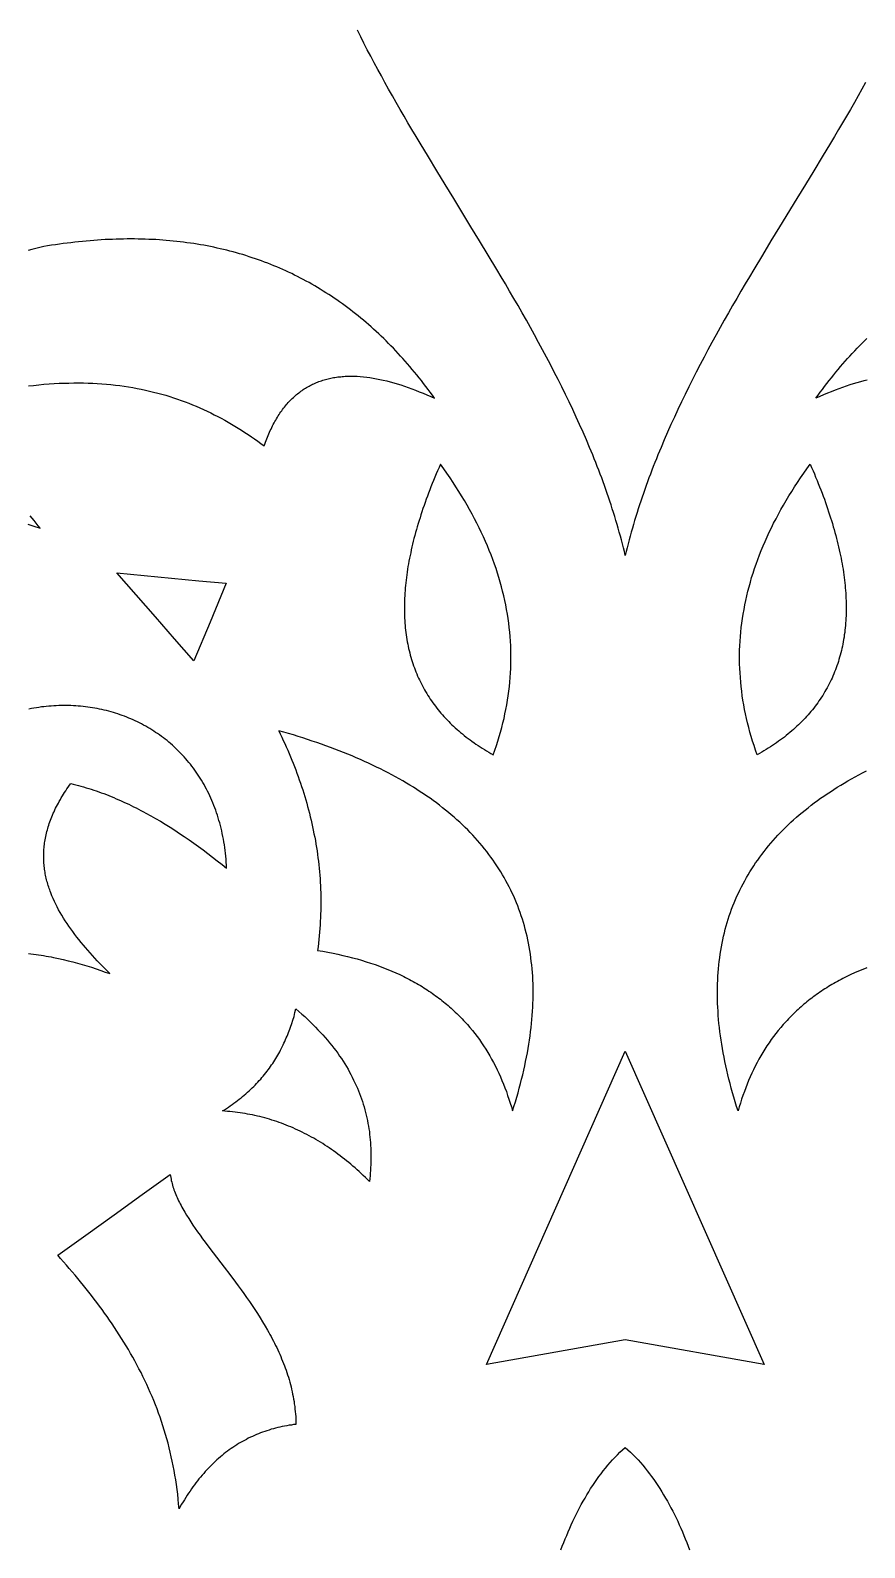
# Model space of a CAD drawing. Extents: x -4113 to -3113, y 1469 to 2469.
# Drawn here: x -3674.1 to -3588.5, y 1942.6 to 2098.2 of the extents above; entities that cross this region are included whole.
import ezdxf

# ---------------------------------------------------------------- set-up
doc = ezdxf.new("R2010")
doc.units = 0
doc.layers.add('PLAN_1', color=18, linetype='CONTINUOUS')

msp = doc.modelspace()

# ---------------------------------------------------------------- linework, layer by layer
at = {"layer": 'PLAN_1'}
for points in [[(-3588.37, 2092.88), (-3588.75, 2092.2), (-3589.14, 2091.52), (-3589.53, 2090.83), (-3589.93, 2090.14), (-3590.33, 2089.45), (-3590.74, 2088.76), (-3591.15, 2088.06), (-3591.56, 2087.36), (-3591.98, 2086.67), (-3592.83, 2085.26), (-3593.69, 2083.84), (-3594.56, 2082.42), (-3595.43, 2080.99), (-3597.2, 2078.1), (-3598.09, 2076.65), (-3598.97, 2075.18), (-3599.86, 2073.71), (-3600.29, 2072.97), (-3600.73, 2072.23), (-3601.17, 2071.49), (-3601.6, 2070.74), (-3602.03, 2070), (-3602.46, 2069.25), (-3602.88, 2068.5), (-3603.3, 2067.74), (-3603.72, 2066.99), (-3604.14, 2066.23), (-3604.55, 2065.48), (-3604.95, 2064.72), (-3605.35, 2063.95), (-3605.75, 2063.19), (-3606.14, 2062.43), (-3606.52, 2061.66), (-3606.9, 2060.89), (-3607.28, 2060.12), (-3607.64, 2059.35), (-3608, 2058.57), (-3608.36, 2057.8), (-3608.7, 2057.02), (-3609.04, 2056.24), (-3609.37, 2055.46), (-3609.53, 2055.07), (-3609.69, 2054.68), (-3609.85, 2054.29), (-3610.01, 2053.89), (-3610.16, 2053.5), (-3610.31, 2053.11), (-3610.46, 2052.71), (-3610.61, 2052.32), (-3610.76, 2051.92), (-3610.9, 2051.53), (-3611.04, 2051.13), (-3611.18, 2050.74), (-3611.31, 2050.34), (-3611.45, 2049.95), (-3611.58, 2049.55), (-3611.71, 2049.15), (-3611.83, 2048.76), (-3611.96, 2048.36), (-3612.08, 2047.96), (-3612.19, 2047.56), (-3612.31, 2047.16), (-3612.42, 2046.76), (-3612.53, 2046.36), (-3612.64, 2045.96), (-3612.74, 2045.56), (-3612.84, 2045.16), (-3612.94, 2044.76), (-3613.04, 2044.36), (-3613.13, 2044.76), (-3613.23, 2045.16), (-3613.33, 2045.56), (-3613.44, 2045.96), (-3613.54, 2046.36), (-3613.65, 2046.76), (-3613.77, 2047.16), (-3613.88, 2047.56), (-3614, 2047.96), (-3614.12, 2048.36), (-3614.24, 2048.76), (-3614.37, 2049.15), (-3614.5, 2049.55), (-3614.63, 2049.95), (-3614.76, 2050.34), (-3614.9, 2050.74), (-3615.03, 2051.13), (-3615.18, 2051.53), (-3615.32, 2051.92), (-3615.46, 2052.32), (-3615.61, 2052.71), (-3615.76, 2053.11), (-3615.91, 2053.5), (-3616.07, 2053.89), (-3616.22, 2054.29), (-3616.38, 2054.68), (-3616.54, 2055.07), (-3616.7, 2055.46), (-3617.03, 2056.24), (-3617.37, 2057.02), (-3617.72, 2057.8), (-3618.07, 2058.57), (-3618.43, 2059.35), (-3618.8, 2060.12), (-3619.17, 2060.89), (-3619.55, 2061.66), (-3619.93, 2062.43), (-3620.33, 2063.19), (-3620.72, 2063.95), (-3621.12, 2064.72), (-3621.53, 2065.48), (-3621.94, 2066.23), (-3622.35, 2066.99), (-3622.77, 2067.74), (-3623.19, 2068.5), (-3623.61, 2069.25), (-3624.04, 2070), (-3624.47, 2070.74), (-3624.91, 2071.49), (-3625.34, 2072.23), (-3625.78, 2072.97), (-3626.22, 2073.71), (-3627.1, 2075.18), (-3627.98, 2076.65), (-3628.87, 2078.1), (-3630.64, 2080.99), (-3631.51, 2082.42), (-3632.38, 2083.84), (-3633.24, 2085.26), (-3634.09, 2086.67), (-3634.51, 2087.36), (-3634.93, 2088.06), (-3635.34, 2088.76), (-3635.74, 2089.45), (-3636.14, 2090.14), (-3636.54, 2090.83), (-3636.93, 2091.52), (-3637.32, 2092.2), (-3637.7, 2092.88), (-3638.07, 2093.56), (-3638.44, 2094.24), (-3638.8, 2094.91), (-3639.16, 2095.59), (-3639.51, 2096.26), (-3639.85, 2096.92), (-3640.18, 2097.59), (-3640.5, 2098.25)], [(-3674.29, 2061.76), (-3673.75, 2061.82), (-3673.22, 2061.88), (-3672.69, 2061.93), (-3672.17, 2061.97), (-3671.65, 2062), (-3671.14, 2062.03), (-3670.63, 2062.05), (-3670.13, 2062.06), (-3669.63, 2062.07), (-3669.14, 2062.07), (-3668.65, 2062.07), (-3668.17, 2062.05), (-3667.69, 2062.03), (-3667.22, 2062.01), (-3666.75, 2061.98), (-3666.28, 2061.94), (-3665.82, 2061.9), (-3665.36, 2061.85), (-3664.91, 2061.79), (-3664.46, 2061.73), (-3664.02, 2061.66), (-3663.58, 2061.59), (-3663.14, 2061.51), (-3662.71, 2061.42), (-3662.28, 2061.33), (-3661.86, 2061.24), (-3661.44, 2061.13), (-3661.02, 2061.03), (-3660.61, 2060.91), (-3660.2, 2060.8), (-3659.79, 2060.67), (-3659.39, 2060.55), (-3658.99, 2060.41), (-3658.6, 2060.27), (-3658.21, 2060.13), (-3657.82, 2059.98), (-3657.44, 2059.83), (-3657.06, 2059.67), (-3656.68, 2059.51), (-3656.31, 2059.34), (-3655.94, 2059.17), (-3655.57, 2058.99), (-3655.21, 2058.81), (-3654.85, 2058.63), (-3654.49, 2058.44), (-3654.13, 2058.24), (-3653.78, 2058.05), (-3653.43, 2057.85), (-3653.09, 2057.64), (-3652.75, 2057.43), (-3652.41, 2057.22), (-3652.07, 2057), (-3651.73, 2056.78), (-3651.4, 2056.55), (-3651.07, 2056.32), (-3650.74, 2056.09), (-3650.42, 2055.85), (-3650.1, 2055.61), (-3650.03, 2055.8), (-3649.97, 2055.98), (-3649.9, 2056.16), (-3649.83, 2056.34), (-3649.76, 2056.51), (-3649.69, 2056.68), (-3649.62, 2056.85), (-3649.55, 2057.02), (-3649.47, 2057.18), (-3649.39, 2057.34), (-3649.32, 2057.5), (-3649.24, 2057.66), (-3649.16, 2057.81), (-3649.08, 2057.96), (-3649, 2058.11), (-3648.91, 2058.26), (-3648.83, 2058.4), (-3648.74, 2058.55), (-3648.65, 2058.68), (-3648.57, 2058.82), (-3648.48, 2058.96), (-3648.39, 2059.09), (-3648.29, 2059.22), (-3648.2, 2059.34), (-3648.11, 2059.47), (-3648.01, 2059.59), (-3647.92, 2059.71), (-3647.82, 2059.83), (-3647.72, 2059.94), (-3647.62, 2060.05), (-3647.52, 2060.16), (-3647.41, 2060.27), (-3647.31, 2060.38), (-3647.21, 2060.48), (-3647.1, 2060.58), (-3646.99, 2060.68), (-3646.88, 2060.77), (-3646.77, 2060.87), (-3646.66, 2060.96), (-3646.55, 2061.05), (-3646.44, 2061.13), (-3646.33, 2061.22), (-3646.21, 2061.3), (-3646.09, 2061.38), (-3645.98, 2061.46), (-3645.86, 2061.53), (-3645.74, 2061.61), (-3645.62, 2061.68), (-3645.49, 2061.74), (-3645.37, 2061.81), (-3645.25, 2061.87), (-3645.12, 2061.94), (-3645, 2061.99), (-3644.87, 2062.05), (-3644.74, 2062.11), (-3644.61, 2062.16), (-3644.48, 2062.21), (-3644.35, 2062.26), (-3644.21, 2062.3), (-3644.08, 2062.35), (-3643.95, 2062.39), (-3643.81, 2062.43), (-3643.67, 2062.46), (-3643.53, 2062.5), (-3643.39, 2062.53), (-3643.25, 2062.56), (-3643.11, 2062.59), (-3642.97, 2062.62), (-3642.83, 2062.64), (-3642.68, 2062.66), (-3642.54, 2062.68), (-3642.39, 2062.7), (-3642.24, 2062.71), (-3642.09, 2062.73), (-3641.94, 2062.74), (-3641.79, 2062.75), (-3641.64, 2062.76), (-3641.49, 2062.76), (-3641.33, 2062.76), (-3641.18, 2062.76), (-3641.02, 2062.76), (-3640.86, 2062.76), (-3640.71, 2062.75), (-3640.55, 2062.75), (-3640.23, 2062.73), (-3639.9, 2062.7), (-3639.57, 2062.66), (-3639.24, 2062.62), (-3638.9, 2062.56), (-3638.56, 2062.5), (-3638.22, 2062.43), (-3637.87, 2062.36), (-3637.52, 2062.27), (-3637.16, 2062.18), (-3636.8, 2062.08), (-3636.44, 2061.97), (-3636.07, 2061.86), (-3635.7, 2061.74), (-3635.32, 2061.61), (-3634.95, 2061.47), (-3634.56, 2061.32), (-3634.18, 2061.17), (-3633.79, 2061.01), (-3633.4, 2060.85), (-3633, 2060.67), (-3632.6, 2060.49), (-3632.82, 2060.8), (-3633.05, 2061.11), (-3633.27, 2061.41), (-3633.5, 2061.71), (-3633.73, 2062.01), (-3633.96, 2062.31), (-3634.19, 2062.6), (-3634.42, 2062.89), (-3634.66, 2063.18), (-3634.89, 2063.46), (-3635.13, 2063.74), (-3635.37, 2064.02), (-3635.61, 2064.29), (-3635.85, 2064.56), (-3636.09, 2064.83), (-3636.34, 2065.1), (-3636.58, 2065.36), (-3636.83, 2065.62), (-3637.08, 2065.88), (-3637.33, 2066.13), (-3637.58, 2066.38), (-3637.83, 2066.63), (-3638.09, 2066.87), (-3638.34, 2067.11), (-3638.6, 2067.35), (-3638.86, 2067.59), (-3639.12, 2067.82), (-3639.38, 2068.05), (-3639.64, 2068.28), (-3639.91, 2068.5), (-3640.17, 2068.72), (-3640.44, 2068.94), (-3640.71, 2069.16), (-3640.98, 2069.37), (-3641.25, 2069.58), (-3641.52, 2069.78), (-3641.79, 2069.99), (-3642.07, 2070.19), (-3642.35, 2070.38), (-3642.62, 2070.58), (-3642.9, 2070.77), (-3643.19, 2070.96), (-3643.47, 2071.14), (-3643.75, 2071.32), (-3644.04, 2071.5), (-3644.33, 2071.68), (-3644.61, 2071.85), (-3644.9, 2072.02), (-3645.19, 2072.19), (-3645.49, 2072.36), (-3645.78, 2072.52), (-3646.08, 2072.68), (-3646.37, 2072.83), (-3646.67, 2072.99), (-3646.97, 2073.13), (-3647.27, 2073.28), (-3647.58, 2073.43), (-3647.88, 2073.57), (-3648.19, 2073.7), (-3648.49, 2073.84), (-3648.8, 2073.97), (-3649.11, 2074.1), (-3649.42, 2074.23), (-3649.73, 2074.35), (-3650.05, 2074.47), (-3650.36, 2074.59), (-3650.68, 2074.7), (-3651, 2074.81), (-3651.32, 2074.92), (-3651.64, 2075.02), (-3651.96, 2075.13), (-3652.29, 2075.23), (-3652.61, 2075.32), (-3652.94, 2075.42), (-3653.27, 2075.51), (-3653.6, 2075.59), (-3653.93, 2075.68), (-3654.26, 2075.76), (-3654.6, 2075.84), (-3654.93, 2075.91), (-3655.27, 2075.99), (-3655.61, 2076.06), (-3655.95, 2076.12), (-3656.29, 2076.19), (-3656.63, 2076.25), (-3656.97, 2076.3), (-3657.32, 2076.36), (-3657.67, 2076.41), (-3658.02, 2076.46), (-3658.37, 2076.51), (-3658.72, 2076.55), (-3659.07, 2076.59), (-3659.42, 2076.63), (-3659.78, 2076.66), (-3660.14, 2076.69), (-3660.49, 2076.72), (-3660.85, 2076.75), (-3661.22, 2076.77), (-3661.58, 2076.79), (-3661.94, 2076.8), (-3662.31, 2076.82), (-3662.68, 2076.83), (-3663.04, 2076.83), (-3663.41, 2076.84), (-3663.78, 2076.84), (-3664.16, 2076.84), (-3664.53, 2076.83), (-3664.91, 2076.83), (-3665.28, 2076.82), (-3665.66, 2076.8), (-3666.04, 2076.79), (-3666.42, 2076.77), (-3666.81, 2076.75), (-3667.19, 2076.72), (-3667.58, 2076.69), (-3667.96, 2076.66), (-3668.35, 2076.63), (-3668.74, 2076.59), (-3669.13, 2076.55), (-3669.53, 2076.51), (-3669.92, 2076.46), (-3670.32, 2076.41), (-3670.71, 2076.36), (-3671.11, 2076.31), (-3671.51, 2076.25), (-3671.91, 2076.19), (-3672.32, 2076.13), (-3672.72, 2076.06), (-3673.12, 2075.95), (-3673.52, 2075.85), (-3673.92, 2075.76), (-3674.31, 2075.66)], [(-3588.2, 2062.36), (-3588.56, 2062.27), (-3588.91, 2062.18), (-3589.27, 2062.08), (-3589.64, 2061.97), (-3590.01, 2061.86), (-3590.38, 2061.74), (-3590.75, 2061.61), (-3591.13, 2061.47), (-3591.51, 2061.32), (-3591.9, 2061.17), (-3592.29, 2061.01), (-3592.68, 2060.85), (-3593.08, 2060.67), (-3593.48, 2060.49), (-3593.25, 2060.8), (-3593.03, 2061.11), (-3592.8, 2061.41), (-3592.58, 2061.71), (-3592.35, 2062.01), (-3592.12, 2062.31), (-3591.89, 2062.6), (-3591.65, 2062.89), (-3591.42, 2063.18), (-3591.18, 2063.46), (-3590.95, 2063.74), (-3590.71, 2064.02), (-3590.47, 2064.29), (-3590.23, 2064.56), (-3589.98, 2064.83), (-3589.74, 2065.1), (-3589.49, 2065.36), (-3589.25, 2065.62), (-3589, 2065.88), (-3588.75, 2066.13), (-3588.5, 2066.38), (-3588.24, 2066.63)], [(-3674.36, 2047.59), (-3673.72, 2047.37), (-3673.08, 2047.16), (-3673.29, 2047.42), (-3673.5, 2047.68), (-3673.71, 2047.94), (-3673.91, 2048.19), (-3674.1, 2048.45)], [(-3674.29, 2003.53), (-3674.03, 2003.5), (-3673.77, 2003.47), (-3673.5, 2003.43), (-3673.24, 2003.39), (-3672.99, 2003.36), (-3672.73, 2003.31), (-3672.47, 2003.27), (-3672.22, 2003.22), (-3671.96, 2003.18), (-3671.71, 2003.13), (-3671.21, 2003.02), (-3670.71, 2002.91), (-3670.21, 2002.79), (-3669.72, 2002.67), (-3669.24, 2002.54), (-3668.76, 2002.4), (-3668.28, 2002.26), (-3667.8, 2002.11), (-3667.33, 2001.95), (-3666.86, 2001.79), (-3666.4, 2001.63), (-3665.93, 2001.46), (-3666.46, 2001.99), (-3666.71, 2002.25), (-3666.97, 2002.52), (-3667.22, 2002.79), (-3667.47, 2003.05), (-3667.71, 2003.32), (-3667.95, 2003.59), (-3668.19, 2003.86), (-3668.42, 2004.13), (-3668.65, 2004.4), (-3668.88, 2004.67), (-3669.1, 2004.95), (-3669.32, 2005.22), (-3669.53, 2005.49), (-3669.74, 2005.77), (-3669.94, 2006.05), (-3670.13, 2006.33), (-3670.32, 2006.6), (-3670.51, 2006.88), (-3670.69, 2007.17), (-3670.86, 2007.45), (-3671.03, 2007.73), (-3671.19, 2008.02), (-3671.34, 2008.3), (-3671.48, 2008.59), (-3671.62, 2008.88), (-3671.75, 2009.17), (-3671.88, 2009.46), (-3671.99, 2009.76), (-3672.05, 2009.91), (-3672.1, 2010.05), (-3672.15, 2010.2), (-3672.2, 2010.35), (-3672.25, 2010.5), (-3672.29, 2010.65), (-3672.34, 2010.8), (-3672.38, 2010.95), (-3672.42, 2011.1), (-3672.45, 2011.25), (-3672.49, 2011.41), (-3672.52, 2011.56), (-3672.55, 2011.71), (-3672.57, 2011.86), (-3672.6, 2012.02), (-3672.62, 2012.17), (-3672.64, 2012.33), (-3672.66, 2012.48), (-3672.67, 2012.64), (-3672.69, 2012.79), (-3672.7, 2012.95), (-3672.7, 2013.11), (-3672.71, 2013.26), (-3672.71, 2013.42), (-3672.71, 2013.58), (-3672.71, 2013.74), (-3672.7, 2013.9), (-3672.7, 2014.06), (-3672.69, 2014.22), (-3672.67, 2014.38), (-3672.66, 2014.55), (-3672.64, 2014.71), (-3672.62, 2014.87), (-3672.59, 2015.03), (-3672.57, 2015.2), (-3672.54, 2015.36), (-3672.5, 2015.53), (-3672.47, 2015.69), (-3672.43, 2015.86), (-3672.39, 2016.03), (-3672.34, 2016.2), (-3672.3, 2016.36), (-3672.25, 2016.53), (-3672.19, 2016.7), (-3672.14, 2016.87), (-3672.08, 2017.04), (-3672.02, 2017.22), (-3671.95, 2017.39), (-3671.88, 2017.56), (-3671.81, 2017.73), (-3671.73, 2017.91), (-3671.66, 2018.08), (-3671.57, 2018.26), (-3671.49, 2018.43), (-3671.4, 2018.61), (-3671.31, 2018.79), (-3671.21, 2018.97), (-3671.12, 2019.14), (-3671.01, 2019.32), (-3670.91, 2019.5), (-3670.8, 2019.69), (-3670.69, 2019.87), (-3670.57, 2020.05), (-3670.45, 2020.23), (-3670.33, 2020.42), (-3670.2, 2020.6), (-3670.08, 2020.79), (-3669.94, 2020.97), (-3669.68, 2020.91), (-3669.41, 2020.84), (-3669.15, 2020.77), (-3668.89, 2020.7), (-3668.63, 2020.62), (-3668.36, 2020.54), (-3668.1, 2020.46), (-3667.84, 2020.38), (-3667.58, 2020.29), (-3667.32, 2020.21), (-3667.06, 2020.11), (-3666.81, 2020.02), (-3666.55, 2019.93), (-3666.29, 2019.83), (-3666.03, 2019.73), (-3665.78, 2019.62), (-3665.52, 2019.52), (-3665.27, 2019.41), (-3665.01, 2019.3), (-3664.76, 2019.19), (-3664.5, 2019.07), (-3664.25, 2018.96), (-3663.99, 2018.84), (-3663.74, 2018.72), (-3663.49, 2018.59), (-3663.24, 2018.47), (-3662.99, 2018.34), (-3662.74, 2018.21), (-3662.48, 2018.08), (-3662.23, 2017.94), (-3661.74, 2017.67), (-3661.24, 2017.38), (-3660.74, 2017.09), (-3660.25, 2016.79), (-3659.75, 2016.49), (-3659.26, 2016.17), (-3658.77, 2015.85), (-3658.29, 2015.52), (-3657.8, 2015.19), (-3657.31, 2014.85), (-3656.83, 2014.5), (-3656.34, 2014.15), (-3655.86, 2013.79), (-3655.38, 2013.42), (-3654.9, 2013.05), (-3654.42, 2012.67), (-3653.95, 2012.29), (-3653.96, 2012.6), (-3653.98, 2012.91), (-3654, 2013.21), (-3654.03, 2013.51), (-3654.06, 2013.81), (-3654.1, 2014.11), (-3654.14, 2014.4), (-3654.18, 2014.69), (-3654.23, 2014.98), (-3654.28, 2015.27), (-3654.33, 2015.55), (-3654.39, 2015.83), (-3654.45, 2016.11), (-3654.51, 2016.38), (-3654.58, 2016.65), (-3654.65, 2016.92), (-3654.73, 2017.19), (-3654.81, 2017.45), (-3654.89, 2017.72), (-3654.98, 2017.97), (-3655.07, 2018.23), (-3655.16, 2018.48), (-3655.26, 2018.73), (-3655.35, 2018.98), (-3655.46, 2019.22), (-3655.56, 2019.47), (-3655.67, 2019.7), (-3655.78, 2019.94), (-3655.9, 2020.17), (-3656.02, 2020.4), (-3656.14, 2020.63), (-3656.26, 2020.86), (-3656.39, 2021.08), (-3656.52, 2021.3), (-3656.65, 2021.51), (-3656.79, 2021.73), (-3656.93, 2021.94), (-3657.07, 2022.14), (-3657.22, 2022.35), (-3657.36, 2022.55), (-3657.51, 2022.75), (-3657.67, 2022.94), (-3657.82, 2023.14), (-3657.98, 2023.32), (-3658.14, 2023.51), (-3658.3, 2023.7), (-3658.47, 2023.88), (-3658.63, 2024.05), (-3658.81, 2024.23), (-3658.98, 2024.4), (-3659.15, 2024.57), (-3659.33, 2024.73), (-3659.51, 2024.9), (-3659.69, 2025.06), (-3659.88, 2025.21), (-3660.06, 2025.37), (-3660.25, 2025.52), (-3660.44, 2025.66), (-3660.64, 2025.81), (-3660.83, 2025.95), (-3661.03, 2026.09), (-3661.23, 2026.22), (-3661.43, 2026.35), (-3661.63, 2026.48), (-3661.83, 2026.61), (-3662.04, 2026.73), (-3662.25, 2026.85), (-3662.46, 2026.97), (-3662.67, 2027.08), (-3662.88, 2027.19), (-3663.1, 2027.29), (-3663.32, 2027.4), (-3663.54, 2027.5), (-3663.76, 2027.59), (-3663.98, 2027.69), (-3664.2, 2027.78), (-3664.43, 2027.87), (-3664.65, 2027.95), (-3664.88, 2028.03), (-3665.11, 2028.11), (-3665.34, 2028.18), (-3665.57, 2028.25), (-3665.8, 2028.32), (-3666.04, 2028.39), (-3666.27, 2028.45), (-3666.51, 2028.5), (-3666.75, 2028.56), (-3666.98, 2028.61), (-3667.22, 2028.66), (-3667.46, 2028.7), (-3667.71, 2028.74), (-3667.95, 2028.78), (-3668.19, 2028.81), (-3668.44, 2028.85), (-3668.68, 2028.87), (-3668.93, 2028.9), (-3669.18, 2028.92), (-3669.42, 2028.94), (-3669.67, 2028.95), (-3669.92, 2028.96), (-3670.17, 2028.97), (-3670.42, 2028.97), (-3670.67, 2028.97), (-3670.93, 2028.97), (-3671.18, 2028.96), (-3671.43, 2028.95), (-3671.68, 2028.94), (-3671.94, 2028.92), (-3672.19, 2028.9), (-3672.45, 2028.87), (-3672.7, 2028.85), (-3672.96, 2028.82), (-3673.21, 2028.78), (-3673.47, 2028.74), (-3673.72, 2028.7), (-3673.98, 2028.66), (-3674.23, 2028.61)], [(-3588.24, 2002.07), (-3588.67, 2001.9), (-3589.09, 2001.73), (-3589.5, 2001.54), (-3589.9, 2001.36), (-3590.3, 2001.17), (-3590.5, 2001.07), (-3590.7, 2000.97), (-3590.89, 2000.87), (-3591.08, 2000.77), (-3591.27, 2000.66), (-3591.46, 2000.56), (-3591.64, 2000.45), (-3591.83, 2000.35), (-3592.01, 2000.24), (-3592.19, 2000.13), (-3592.37, 2000.02), (-3592.55, 1999.9), (-3592.72, 1999.79), (-3592.9, 1999.68), (-3593.07, 1999.56), (-3593.24, 1999.44), (-3593.41, 1999.32), (-3593.58, 1999.2), (-3593.74, 1999.08), (-3593.91, 1998.96), (-3594.07, 1998.83), (-3594.23, 1998.71), (-3594.39, 1998.58), (-3594.54, 1998.45), (-3594.7, 1998.32), (-3594.85, 1998.19), (-3595, 1998.06), (-3595.16, 1997.93), (-3595.3, 1997.79), (-3595.45, 1997.66), (-3595.6, 1997.52), (-3595.74, 1997.38), (-3595.88, 1997.24), (-3596.02, 1997.1), (-3596.16, 1996.96), (-3596.3, 1996.82), (-3596.44, 1996.67), (-3596.57, 1996.53), (-3596.83, 1996.23), (-3597.09, 1995.93), (-3597.34, 1995.63), (-3597.59, 1995.32), (-3597.82, 1995.01), (-3598.06, 1994.69), (-3598.28, 1994.37), (-3598.5, 1994.04), (-3598.72, 1993.7), (-3598.92, 1993.37), (-3599.13, 1993.03), (-3599.32, 1992.68), (-3599.51, 1992.33), (-3599.7, 1991.97), (-3599.87, 1991.61), (-3600.05, 1991.25), (-3600.21, 1990.88), (-3600.38, 1990.51), (-3600.53, 1990.13), (-3600.68, 1989.75), (-3600.82, 1989.36), (-3600.96, 1988.97), (-3601.1, 1988.58), (-3601.22, 1988.18), (-3601.34, 1987.78), (-3601.46, 1987.37), (-3601.61, 1987.84), (-3601.76, 1988.32), (-3601.9, 1988.79), (-3602.03, 1989.25), (-3602.16, 1989.72), (-3602.28, 1990.18), (-3602.4, 1990.64), (-3602.51, 1991.09), (-3602.62, 1991.55), (-3602.72, 1992), (-3602.81, 1992.45), (-3602.9, 1992.89), (-3602.99, 1993.33), (-3603.06, 1993.77), (-3603.14, 1994.21), (-3603.2, 1994.64), (-3603.27, 1995.07), (-3603.32, 1995.5), (-3603.37, 1995.92), (-3603.42, 1996.35), (-3603.46, 1996.76), (-3603.49, 1997.18), (-3603.52, 1997.6), (-3603.54, 1998.01), (-3603.56, 1998.41), (-3603.57, 1998.82), (-3603.58, 1999.22), (-3603.58, 1999.62), (-3603.57, 2000.02), (-3603.57, 2000.42), (-3603.55, 2000.81), (-3603.53, 2001.2), (-3603.5, 2001.58), (-3603.47, 2001.97), (-3603.44, 2002.35), (-3603.39, 2002.72), (-3603.35, 2003.1), (-3603.29, 2003.47), (-3603.23, 2003.84), (-3603.17, 2004.21), (-3603.1, 2004.58), (-3603.03, 2004.94), (-3602.95, 2005.3), (-3602.86, 2005.65), (-3602.77, 2006.01), (-3602.68, 2006.36), (-3602.58, 2006.71), (-3602.47, 2007.05), (-3602.36, 2007.4), (-3602.24, 2007.74), (-3602.12, 2008.07), (-3601.99, 2008.41), (-3601.86, 2008.74), (-3601.72, 2009.07), (-3601.58, 2009.4), (-3601.43, 2009.72), (-3601.28, 2010.04), (-3601.12, 2010.36), (-3600.95, 2010.68), (-3600.78, 2010.99), (-3600.61, 2011.31), (-3600.43, 2011.61), (-3600.24, 2011.92), (-3600.05, 2012.22), (-3599.86, 2012.53), (-3599.66, 2012.82), (-3599.45, 2013.12), (-3599.24, 2013.41), (-3599.03, 2013.7), (-3598.8, 2013.99), (-3598.58, 2014.28), (-3598.35, 2014.56), (-3598.11, 2014.84), (-3597.87, 2015.12), (-3597.62, 2015.39), (-3597.37, 2015.66), (-3597.11, 2015.93), (-3596.85, 2016.2), (-3596.59, 2016.47), (-3596.31, 2016.73), (-3596.04, 2016.99), (-3595.76, 2017.25), (-3595.47, 2017.5), (-3595.18, 2017.75), (-3594.88, 2018), (-3594.58, 2018.25), (-3594.27, 2018.49), (-3593.96, 2018.74), (-3593.64, 2018.98), (-3593.32, 2019.21), (-3592.99, 2019.45), (-3592.66, 2019.68), (-3592.32, 2019.91), (-3591.98, 2020.13), (-3591.63, 2020.36), (-3591.28, 2020.58), (-3590.93, 2020.8), (-3590.56, 2021.02), (-3590.2, 2021.23), (-3589.83, 2021.44), (-3589.45, 2021.65), (-3589.07, 2021.86), (-3588.68, 2022.07), (-3588.29, 2022.27)], [(-3619.64, 1942.34), (-3619.5, 1942.72), (-3619.35, 1943.09), (-3619.2, 1943.46), (-3619.05, 1943.83), (-3618.9, 1944.19), (-3618.74, 1944.56), (-3618.58, 1944.92), (-3618.41, 1945.27), (-3618.25, 1945.62), (-3618.08, 1945.97), (-3617.9, 1946.32), (-3617.73, 1946.66), (-3617.55, 1947), (-3617.36, 1947.33), (-3617.17, 1947.66), (-3616.98, 1947.99), (-3616.79, 1948.31), (-3616.59, 1948.63), (-3616.38, 1948.95), (-3616.17, 1949.26), (-3615.96, 1949.56), (-3615.74, 1949.86), (-3615.52, 1950.16), (-3615.3, 1950.45), (-3615.07, 1950.74), (-3614.83, 1951.02), (-3614.59, 1951.3), (-3614.34, 1951.57), (-3614.09, 1951.84), (-3613.84, 1952.1), (-3613.58, 1952.36), (-3613.31, 1952.61), (-3613.04, 1952.86), (-3612.77, 1952.61), (-3612.5, 1952.36), (-3612.24, 1952.1), (-3611.98, 1951.84), (-3611.73, 1951.57), (-3611.49, 1951.3), (-3611.25, 1951.02), (-3611.01, 1950.74), (-3610.78, 1950.45), (-3610.55, 1950.16), (-3610.33, 1949.86), (-3610.12, 1949.56), (-3609.9, 1949.26), (-3609.69, 1948.95), (-3609.49, 1948.63), (-3609.29, 1948.31), (-3609.1, 1947.99), (-3608.9, 1947.66), (-3608.72, 1947.33), (-3608.53, 1947), (-3608.35, 1946.66), (-3608.17, 1946.32), (-3608, 1945.97), (-3607.83, 1945.62), (-3607.66, 1945.27), (-3607.5, 1944.92), (-3607.34, 1944.56), (-3607.18, 1944.19), (-3607.03, 1943.83), (-3606.88, 1943.46), (-3606.73, 1943.09), (-3606.58, 1942.72), (-3606.44, 1942.34)]]:
    msp.add_lwpolyline(points, dxfattribs=at)
for points in [[(-3632.01, 2053.73), (-3632.15, 2053.39), (-3632.3, 2053.06), (-3632.44, 2052.73), (-3632.58, 2052.39), (-3632.71, 2052.07), (-3632.85, 2051.74), (-3632.98, 2051.41), (-3633.1, 2051.09), (-3633.22, 2050.77), (-3633.34, 2050.44), (-3633.46, 2050.13), (-3633.58, 2049.81), (-3633.69, 2049.49), (-3633.8, 2049.18), (-3633.9, 2048.86), (-3634, 2048.55), (-3634.1, 2048.24), (-3634.2, 2047.94), (-3634.29, 2047.63), (-3634.38, 2047.32), (-3634.47, 2047.02), (-3634.56, 2046.72), (-3634.64, 2046.42), (-3634.72, 2046.12), (-3634.79, 2045.82), (-3634.86, 2045.53), (-3634.93, 2045.24), (-3635, 2044.94), (-3635.06, 2044.65), (-3635.12, 2044.37), (-3635.18, 2044.08), (-3635.24, 2043.79), (-3635.29, 2043.51), (-3635.34, 2043.23), (-3635.38, 2042.95), (-3635.42, 2042.67), (-3635.46, 2042.39), (-3635.5, 2042.12), (-3635.53, 2041.84), (-3635.57, 2041.57), (-3635.59, 2041.3), (-3635.62, 2041.03), (-3635.64, 2040.76), (-3635.66, 2040.5), (-3635.67, 2040.23), (-3635.69, 2039.97), (-3635.7, 2039.71), (-3635.7, 2039.45), (-3635.71, 2039.19), (-3635.71, 2038.93), (-3635.71, 2038.68), (-3635.7, 2038.43), (-3635.69, 2038.17), (-3635.68, 2037.93), (-3635.67, 2037.68), (-3635.65, 2037.43), (-3635.63, 2037.19), (-3635.61, 2036.94), (-3635.58, 2036.7), (-3635.55, 2036.46), (-3635.52, 2036.22), (-3635.49, 2035.99), (-3635.45, 2035.75), (-3635.41, 2035.52), (-3635.36, 2035.28), (-3635.32, 2035.05), (-3635.27, 2034.83), (-3635.21, 2034.6), (-3635.16, 2034.37), (-3635.1, 2034.15), (-3635.04, 2033.93), (-3634.97, 2033.71), (-3634.9, 2033.49), (-3634.83, 2033.27), (-3634.76, 2033.05), (-3634.68, 2032.84), (-3634.6, 2032.63), (-3634.52, 2032.42), (-3634.43, 2032.21), (-3634.35, 2032), (-3634.25, 2031.79), (-3634.16, 2031.59), (-3634.06, 2031.39), (-3633.96, 2031.18), (-3633.86, 2030.98), (-3633.75, 2030.79), (-3633.64, 2030.59), (-3633.53, 2030.4), (-3633.41, 2030.2), (-3633.3, 2030.01), (-3633.17, 2029.82), (-3633.05, 2029.63), (-3632.92, 2029.45), (-3632.79, 2029.26), (-3632.66, 2029.08), (-3632.52, 2028.89), (-3632.38, 2028.71), (-3632.24, 2028.54), (-3632.09, 2028.36), (-3631.95, 2028.18), (-3631.8, 2028.01), (-3631.64, 2027.84), (-3631.48, 2027.67), (-3631.32, 2027.5), (-3631.16, 2027.33), (-3630.99, 2027.16), (-3630.83, 2027), (-3630.65, 2026.84), (-3630.48, 2026.68), (-3630.3, 2026.52), (-3630.12, 2026.36), (-3629.93, 2026.2), (-3629.75, 2026.05), (-3629.56, 2025.9), (-3629.36, 2025.74), (-3629.17, 2025.59), (-3628.97, 2025.45), (-3628.77, 2025.3), (-3628.56, 2025.15), (-3628.36, 2025.01), (-3628.14, 2024.87), (-3627.93, 2024.73), (-3627.71, 2024.59), (-3627.49, 2024.45), (-3627.27, 2024.32), (-3627.05, 2024.19), (-3626.82, 2024.05), (-3626.59, 2023.92), (-3626.42, 2024.39), (-3626.26, 2024.86), (-3626.11, 2025.32), (-3625.97, 2025.79), (-3625.83, 2026.25), (-3625.71, 2026.72), (-3625.59, 2027.18), (-3625.48, 2027.65), (-3625.38, 2028.12), (-3625.28, 2028.58), (-3625.19, 2029.05), (-3625.12, 2029.51), (-3625.05, 2029.98), (-3624.98, 2030.45), (-3624.93, 2030.91), (-3624.88, 2031.38), (-3624.84, 2031.84), (-3624.81, 2032.31), (-3624.79, 2032.77), (-3624.77, 2033.24), (-3624.77, 2033.71), (-3624.77, 2034.17), (-3624.78, 2034.64), (-3624.79, 2035.1), (-3624.82, 2035.57), (-3624.85, 2036.04), (-3624.89, 2036.5), (-3624.94, 2036.97), (-3625, 2037.43), (-3625.06, 2037.9), (-3625.14, 2038.36), (-3625.22, 2038.83), (-3625.31, 2039.3), (-3625.4, 2039.76), (-3625.51, 2040.23), (-3625.62, 2040.69), (-3625.74, 2041.16), (-3625.87, 2041.62), (-3626.01, 2042.09), (-3626.15, 2042.56), (-3626.3, 2043.02), (-3626.46, 2043.49), (-3626.63, 2043.95), (-3626.81, 2044.42), (-3626.99, 2044.88), (-3627.18, 2045.35), (-3627.38, 2045.81), (-3627.59, 2046.28), (-3627.81, 2046.75), (-3628.03, 2047.21), (-3628.27, 2047.68), (-3628.51, 2048.14), (-3628.75, 2048.61), (-3629.01, 2049.07), (-3629.27, 2049.54), (-3629.55, 2050), (-3629.83, 2050.47), (-3630.11, 2050.94), (-3630.41, 2051.4), (-3630.71, 2051.87), (-3631.02, 2052.33), (-3631.34, 2052.8), (-3631.67, 2053.26)], [(-3594.07, 2053.73), (-3593.92, 2053.39), (-3593.77, 2053.06), (-3593.63, 2052.73), (-3593.5, 2052.39), (-3593.36, 2052.07), (-3593.23, 2051.74), (-3593.1, 2051.41), (-3592.97, 2051.09), (-3592.85, 2050.77), (-3592.73, 2050.44), (-3592.61, 2050.13), (-3592.5, 2049.81), (-3592.39, 2049.49), (-3592.28, 2049.18), (-3592.17, 2048.86), (-3592.07, 2048.55), (-3591.97, 2048.24), (-3591.88, 2047.94), (-3591.78, 2047.63), (-3591.69, 2047.32), (-3591.6, 2047.02), (-3591.52, 2046.72), (-3591.44, 2046.42), (-3591.36, 2046.12), (-3591.28, 2045.82), (-3591.21, 2045.53), (-3591.14, 2045.24), (-3591.08, 2044.94), (-3591.01, 2044.65), (-3590.95, 2044.37), (-3590.89, 2044.08), (-3590.84, 2043.79), (-3590.79, 2043.51), (-3590.74, 2043.23), (-3590.69, 2042.95), (-3590.65, 2042.67), (-3590.61, 2042.39), (-3590.58, 2042.12), (-3590.54, 2041.84), (-3590.51, 2041.57), (-3590.48, 2041.3), (-3590.46, 2041.03), (-3590.44, 2040.76), (-3590.42, 2040.5), (-3590.4, 2040.23), (-3590.39, 2039.97), (-3590.38, 2039.71), (-3590.37, 2039.45), (-3590.37, 2039.19), (-3590.37, 2038.93), (-3590.37, 2038.68), (-3590.38, 2038.43), (-3590.38, 2038.17), (-3590.4, 2037.93), (-3590.41, 2037.68), (-3590.43, 2037.43), (-3590.45, 2037.19), (-3590.47, 2036.94), (-3590.5, 2036.7), (-3590.52, 2036.46), (-3590.56, 2036.22), (-3590.59, 2035.99), (-3590.63, 2035.75), (-3590.67, 2035.52), (-3590.71, 2035.28), (-3590.76, 2035.05), (-3590.81, 2034.83), (-3590.86, 2034.6), (-3590.92, 2034.37), (-3590.98, 2034.15), (-3591.04, 2033.93), (-3591.11, 2033.71), (-3591.17, 2033.49), (-3591.24, 2033.27), (-3591.32, 2033.05), (-3591.39, 2032.84), (-3591.47, 2032.63), (-3591.56, 2032.42), (-3591.64, 2032.21), (-3591.73, 2032), (-3591.82, 2031.79), (-3591.92, 2031.59), (-3592.02, 2031.39), (-3592.12, 2031.18), (-3592.22, 2030.98), (-3592.33, 2030.79), (-3592.44, 2030.59), (-3592.55, 2030.4), (-3592.66, 2030.2), (-3592.78, 2030.01), (-3592.9, 2029.82), (-3593.03, 2029.63), (-3593.16, 2029.45), (-3593.29, 2029.26), (-3593.42, 2029.08), (-3593.56, 2028.89), (-3593.7, 2028.71), (-3593.84, 2028.54), (-3593.98, 2028.36), (-3594.13, 2028.18), (-3594.28, 2028.01), (-3594.44, 2027.84), (-3594.59, 2027.67), (-3594.75, 2027.5), (-3594.92, 2027.33), (-3595.08, 2027.16), (-3595.25, 2027), (-3595.43, 2026.84), (-3595.6, 2026.68), (-3595.78, 2026.52), (-3595.96, 2026.36), (-3596.14, 2026.2), (-3596.33, 2026.05), (-3596.52, 2025.9), (-3596.71, 2025.74), (-3596.91, 2025.59), (-3597.11, 2025.45), (-3597.31, 2025.3), (-3597.52, 2025.15), (-3597.73, 2025.01), (-3597.94, 2024.87), (-3598.15, 2024.73), (-3598.37, 2024.59), (-3598.59, 2024.45), (-3598.81, 2024.32), (-3599.04, 2024.19), (-3599.27, 2024.05), (-3599.5, 2023.92), (-3599.66, 2024.39), (-3599.82, 2024.86), (-3599.97, 2025.32), (-3600.11, 2025.79), (-3600.25, 2026.25), (-3600.37, 2026.72), (-3600.49, 2027.18), (-3600.6, 2027.65), (-3600.7, 2028.12), (-3600.8, 2028.58), (-3600.88, 2029.05), (-3600.96, 2029.51), (-3601.03, 2029.98), (-3601.09, 2030.45), (-3601.15, 2030.91), (-3601.19, 2031.38), (-3601.23, 2031.84), (-3601.26, 2032.31), (-3601.29, 2032.77), (-3601.3, 2033.24), (-3601.31, 2033.71), (-3601.31, 2034.17), (-3601.3, 2034.64), (-3601.28, 2035.1), (-3601.25, 2035.57), (-3601.22, 2036.04), (-3601.18, 2036.5), (-3601.13, 2036.97), (-3601.07, 2037.43), (-3601.01, 2037.9), (-3600.94, 2038.36), (-3600.85, 2038.83), (-3600.77, 2039.3), (-3600.67, 2039.76), (-3600.56, 2040.23), (-3600.45, 2040.69), (-3600.33, 2041.16), (-3600.2, 2041.62), (-3600.07, 2042.09), (-3599.92, 2042.56), (-3599.77, 2043.02), (-3599.61, 2043.49), (-3599.44, 2043.95), (-3599.26, 2044.42), (-3599.08, 2044.88), (-3598.89, 2045.35), (-3598.69, 2045.81), (-3598.48, 2046.28), (-3598.26, 2046.75), (-3598.04, 2047.21), (-3597.81, 2047.68), (-3597.57, 2048.14), (-3597.32, 2048.61), (-3597.06, 2049.07), (-3596.8, 2049.54), (-3596.53, 2050), (-3596.25, 2050.47), (-3595.96, 2050.94), (-3595.66, 2051.4), (-3595.36, 2051.87), (-3595.05, 2052.33), (-3594.73, 2052.8), (-3594.4, 2053.26)], [(-3665.22, 2042.57), (-3662.42, 2042.31), (-3659.61, 2042.05), (-3656.81, 2041.78), (-3654.01, 2041.52), (-3655.65, 2037.54), (-3657.3, 2033.55), (-3659.28, 2035.81), (-3661.26, 2038.06)], [(-3648.6, 2026.39), (-3648.44, 2026.06), (-3648.28, 2025.73), (-3648.13, 2025.39), (-3647.97, 2025.06), (-3647.83, 2024.72), (-3647.68, 2024.39), (-3647.54, 2024.05), (-3647.39, 2023.72), (-3647.26, 2023.38), (-3647.12, 2023.04), (-3646.99, 2022.7), (-3646.86, 2022.37), (-3646.73, 2022.03), (-3646.61, 2021.69), (-3646.49, 2021.35), (-3646.37, 2021.01), (-3646.26, 2020.66), (-3646.14, 2020.32), (-3646.04, 2019.98), (-3645.93, 2019.64), (-3645.83, 2019.29), (-3645.73, 2018.95), (-3645.63, 2018.6), (-3645.54, 2018.26), (-3645.45, 2017.91), (-3645.36, 2017.56), (-3645.28, 2017.21), (-3645.2, 2016.87), (-3645.12, 2016.52), (-3645.05, 2016.17), (-3644.98, 2015.82), (-3644.91, 2015.47), (-3644.84, 2015.11), (-3644.78, 2014.76), (-3644.73, 2014.41), (-3644.67, 2014.05), (-3644.62, 2013.7), (-3644.57, 2013.34), (-3644.53, 2012.99), (-3644.49, 2012.63), (-3644.45, 2012.27), (-3644.42, 2011.92), (-3644.39, 2011.56), (-3644.36, 2011.2), (-3644.34, 2010.84), (-3644.32, 2010.48), (-3644.31, 2010.12), (-3644.29, 2009.75), (-3644.29, 2009.39), (-3644.28, 2009.03), (-3644.28, 2008.66), (-3644.28, 2008.3), (-3644.29, 2007.93), (-3644.3, 2007.56), (-3644.31, 2007.19), (-3644.33, 2006.83), (-3644.35, 2006.46), (-3644.38, 2006.09), (-3644.41, 2005.71), (-3644.44, 2005.34), (-3644.48, 2004.97), (-3644.52, 2004.6), (-3644.56, 2004.22), (-3644.61, 2003.85), (-3644.08, 2003.76), (-3643.55, 2003.66), (-3643.03, 2003.56), (-3642.52, 2003.46), (-3642.02, 2003.34), (-3641.53, 2003.22), (-3641.04, 2003.1), (-3640.56, 2002.97), (-3640.09, 2002.83), (-3639.62, 2002.69), (-3639.17, 2002.55), (-3638.72, 2002.39), (-3638.27, 2002.23), (-3637.84, 2002.07), (-3637.41, 2001.9), (-3636.99, 2001.73), (-3636.58, 2001.54), (-3636.17, 2001.36), (-3635.77, 2001.17), (-3635.58, 2001.07), (-3635.38, 2000.97), (-3635.19, 2000.87), (-3635, 2000.77), (-3634.81, 2000.66), (-3634.62, 2000.56), (-3634.43, 2000.45), (-3634.25, 2000.35), (-3634.06, 2000.24), (-3633.88, 2000.13), (-3633.7, 2000.02), (-3633.53, 1999.9), (-3633.35, 1999.79), (-3633.18, 1999.68), (-3633, 1999.56), (-3632.83, 1999.44), (-3632.67, 1999.32), (-3632.5, 1999.2), (-3632.33, 1999.08), (-3632.17, 1998.96), (-3632.01, 1998.83), (-3631.85, 1998.71), (-3631.69, 1998.58), (-3631.53, 1998.45), (-3631.37, 1998.32), (-3631.22, 1998.19), (-3631.07, 1998.06), (-3630.92, 1997.93), (-3630.77, 1997.79), (-3630.62, 1997.66), (-3630.48, 1997.52), (-3630.33, 1997.38), (-3630.19, 1997.24), (-3630.05, 1997.1), (-3629.91, 1996.96), (-3629.77, 1996.82), (-3629.64, 1996.67), (-3629.5, 1996.53), (-3629.24, 1996.23), (-3628.98, 1995.93), (-3628.73, 1995.63), (-3628.49, 1995.32), (-3628.25, 1995.01), (-3628.01, 1994.69), (-3627.79, 1994.37), (-3627.57, 1994.04), (-3627.35, 1993.7), (-3627.15, 1993.37), (-3626.94, 1993.03), (-3626.75, 1992.68), (-3626.56, 1992.33), (-3626.37, 1991.97), (-3626.19, 1991.61), (-3626.02, 1991.25), (-3625.85, 1990.88), (-3625.69, 1990.51), (-3625.54, 1990.13), (-3625.39, 1989.75), (-3625.24, 1989.36), (-3625.11, 1988.97), (-3624.97, 1988.58), (-3624.85, 1988.18), (-3624.72, 1987.78), (-3624.61, 1987.37), (-3624.46, 1987.84), (-3624.31, 1988.32), (-3624.17, 1988.79), (-3624.04, 1989.25), (-3623.91, 1989.72), (-3623.79, 1990.18), (-3623.67, 1990.64), (-3623.56, 1991.09), (-3623.45, 1991.55), (-3623.35, 1992), (-3623.26, 1992.45), (-3623.17, 1992.89), (-3623.08, 1993.33), (-3623, 1993.77), (-3622.93, 1994.21), (-3622.86, 1994.64), (-3622.8, 1995.07), (-3622.75, 1995.5), (-3622.7, 1995.92), (-3622.65, 1996.35), (-3622.61, 1996.76), (-3622.58, 1997.18), (-3622.55, 1997.6), (-3622.53, 1998.01), (-3622.51, 1998.41), (-3622.5, 1998.82), (-3622.49, 1999.22), (-3622.49, 1999.62), (-3622.49, 2000.02), (-3622.5, 2000.42), (-3622.52, 2000.81), (-3622.54, 2001.2), (-3622.56, 2001.58), (-3622.6, 2001.97), (-3622.63, 2002.35), (-3622.68, 2002.72), (-3622.72, 2003.1), (-3622.78, 2003.47), (-3622.83, 2003.84), (-3622.9, 2004.21), (-3622.97, 2004.58), (-3623.04, 2004.94), (-3623.12, 2005.3), (-3623.21, 2005.65), (-3623.3, 2006.01), (-3623.39, 2006.36), (-3623.49, 2006.71), (-3623.6, 2007.05), (-3623.71, 2007.4), (-3623.83, 2007.74), (-3623.95, 2008.07), (-3624.08, 2008.41), (-3624.21, 2008.74), (-3624.35, 2009.07), (-3624.49, 2009.4), (-3624.64, 2009.72), (-3624.79, 2010.04), (-3624.95, 2010.36), (-3625.12, 2010.68), (-3625.28, 2010.99), (-3625.46, 2011.31), (-3625.64, 2011.61), (-3625.82, 2011.92), (-3626.01, 2012.22), (-3626.21, 2012.53), (-3626.41, 2012.82), (-3626.61, 2013.12), (-3626.83, 2013.41), (-3627.04, 2013.7), (-3627.26, 2013.99), (-3627.49, 2014.28), (-3627.72, 2014.56), (-3627.96, 2014.84), (-3628.2, 2015.12), (-3628.44, 2015.39), (-3628.69, 2015.66), (-3628.95, 2015.93), (-3629.21, 2016.2), (-3629.48, 2016.47), (-3629.75, 2016.73), (-3630.03, 2016.99), (-3630.31, 2017.25), (-3630.6, 2017.5), (-3630.89, 2017.75), (-3631.19, 2018), (-3631.49, 2018.25), (-3631.8, 2018.49), (-3632.11, 2018.74), (-3632.42, 2018.98), (-3632.75, 2019.21), (-3633.07, 2019.45), (-3633.41, 2019.68), (-3633.74, 2019.91), (-3634.08, 2020.13), (-3634.43, 2020.36), (-3634.78, 2020.58), (-3635.14, 2020.8), (-3635.5, 2021.02), (-3635.87, 2021.23), (-3636.24, 2021.44), (-3636.62, 2021.65), (-3637, 2021.86), (-3637.38, 2022.07), (-3637.77, 2022.27), (-3638.17, 2022.47), (-3638.57, 2022.66), (-3638.98, 2022.86), (-3639.39, 2023.05), (-3639.8, 2023.24), (-3640.22, 2023.43), (-3640.65, 2023.61), (-3641.08, 2023.8), (-3641.51, 2023.98), (-3641.95, 2024.16), (-3642.39, 2024.33), (-3642.84, 2024.5), (-3643.3, 2024.67), (-3643.75, 2024.84), (-3644.22, 2025.01), (-3644.69, 2025.17), (-3645.16, 2025.33), (-3645.64, 2025.49), (-3646.12, 2025.65), (-3646.6, 2025.8), (-3647.1, 2025.95), (-3647.59, 2026.1), (-3648.09, 2026.25)], [(-3639.29, 1980.14), (-3639.5, 1980.35), (-3639.71, 1980.55), (-3639.92, 1980.75), (-3640.13, 1980.95), (-3640.34, 1981.15), (-3640.56, 1981.34), (-3640.77, 1981.53), (-3640.99, 1981.72), (-3641.21, 1981.9), (-3641.42, 1982.08), (-3641.64, 1982.26), (-3641.86, 1982.44), (-3642.08, 1982.61), (-3642.3, 1982.78), (-3642.52, 1982.95), (-3642.74, 1983.11), (-3642.97, 1983.27), (-3643.19, 1983.42), (-3643.42, 1983.58), (-3643.64, 1983.73), (-3643.87, 1983.88), (-3644.09, 1984.02), (-3644.32, 1984.16), (-3644.55, 1984.3), (-3644.78, 1984.44), (-3645.01, 1984.57), (-3645.24, 1984.7), (-3645.47, 1984.83), (-3645.71, 1984.95), (-3645.94, 1985.07), (-3646.18, 1985.19), (-3646.41, 1985.3), (-3646.65, 1985.42), (-3646.88, 1985.52), (-3647.12, 1985.63), (-3647.36, 1985.73), (-3647.6, 1985.83), (-3647.84, 1985.93), (-3648.08, 1986.02), (-3648.32, 1986.11), (-3648.57, 1986.2), (-3648.81, 1986.28), (-3649.05, 1986.37), (-3649.3, 1986.44), (-3649.55, 1986.52), (-3649.79, 1986.59), (-3650.04, 1986.66), (-3650.29, 1986.73), (-3650.54, 1986.79), (-3650.79, 1986.85), (-3651.04, 1986.91), (-3651.29, 1986.96), (-3651.55, 1987.01), (-3651.8, 1987.06), (-3652.05, 1987.1), (-3652.31, 1987.14), (-3652.57, 1987.18), (-3652.82, 1987.22), (-3653.08, 1987.25), (-3653.34, 1987.28), (-3653.6, 1987.31), (-3653.86, 1987.33), (-3654.12, 1987.35), (-3654.38, 1987.37), (-3654.18, 1987.5), (-3653.97, 1987.63), (-3653.77, 1987.76), (-3653.58, 1987.89), (-3653.39, 1988.02), (-3653.2, 1988.16), (-3653.01, 1988.3), (-3652.83, 1988.43), (-3652.65, 1988.57), (-3652.47, 1988.71), (-3652.3, 1988.85), (-3652.13, 1989), (-3651.96, 1989.14), (-3651.8, 1989.29), (-3651.64, 1989.43), (-3651.48, 1989.58), (-3651.32, 1989.73), (-3651.17, 1989.88), (-3651.02, 1990.03), (-3650.88, 1990.18), (-3650.73, 1990.34), (-3650.59, 1990.49), (-3650.45, 1990.65), (-3650.32, 1990.8), (-3650.19, 1990.96), (-3650.06, 1991.12), (-3649.93, 1991.28), (-3649.8, 1991.44), (-3649.68, 1991.6), (-3649.56, 1991.77), (-3649.45, 1991.93), (-3649.33, 1992.09), (-3649.22, 1992.26), (-3649.11, 1992.43), (-3649, 1992.6), (-3648.9, 1992.77), (-3648.8, 1992.94), (-3648.7, 1993.11), (-3648.6, 1993.28), (-3648.5, 1993.45), (-3648.41, 1993.62), (-3648.32, 1993.8), (-3648.23, 1993.97), (-3648.15, 1994.15), (-3648.06, 1994.33), (-3647.98, 1994.51), (-3647.9, 1994.69), (-3647.82, 1994.86), (-3647.74, 1995.05), (-3647.67, 1995.23), (-3647.6, 1995.41), (-3647.53, 1995.59), (-3647.46, 1995.78), (-3647.39, 1995.96), (-3647.27, 1996.33), (-3647.15, 1996.7), (-3647.03, 1997.08), (-3646.93, 1997.46), (-3646.83, 1997.84), (-3646.52, 1997.58), (-3646.22, 1997.31), (-3645.93, 1997.05), (-3645.64, 1996.78), (-3645.36, 1996.51), (-3645.09, 1996.25), (-3644.82, 1995.98), (-3644.57, 1995.71), (-3644.32, 1995.44), (-3644.07, 1995.18), (-3643.83, 1994.91), (-3643.6, 1994.64), (-3643.38, 1994.37), (-3643.16, 1994.1), (-3642.95, 1993.83), (-3642.75, 1993.56), (-3642.55, 1993.29), (-3642.36, 1993.01), (-3642.17, 1992.74), (-3641.99, 1992.47), (-3641.82, 1992.2), (-3641.65, 1991.92), (-3641.49, 1991.65), (-3641.34, 1991.37), (-3641.19, 1991.1), (-3641.05, 1990.83), (-3640.91, 1990.55), (-3640.78, 1990.27), (-3640.65, 1990), (-3640.53, 1989.72), (-3640.41, 1989.45), (-3640.3, 1989.17), (-3640.2, 1988.89), (-3640.1, 1988.61), (-3640.01, 1988.34), (-3639.92, 1988.06), (-3639.83, 1987.78), (-3639.76, 1987.5), (-3639.68, 1987.22), (-3639.61, 1986.94), (-3639.55, 1986.66), (-3639.49, 1986.38), (-3639.44, 1986.1), (-3639.39, 1985.82), (-3639.34, 1985.54), (-3639.3, 1985.26), (-3639.27, 1984.97), (-3639.24, 1984.69), (-3639.21, 1984.41), (-3639.19, 1984.13), (-3639.17, 1983.84), (-3639.15, 1983.56), (-3639.14, 1983.28), (-3639.14, 1982.99), (-3639.14, 1982.71), (-3639.14, 1982.42), (-3639.14, 1982.14), (-3639.15, 1981.85), (-3639.17, 1981.57), (-3639.18, 1981.28), (-3639.2, 1981), (-3639.23, 1980.71), (-3639.26, 1980.43)], [(-3613.04, 1993.51), (-3598.79, 1961.36), (-3613.04, 1963.89), (-3627.28, 1961.36)], [(-3671.28, 1972.57), (-3669.84, 1973.61), (-3668.39, 1974.64), (-3665.5, 1976.72), (-3662.61, 1978.79), (-3661.17, 1979.82), (-3659.73, 1980.86), (-3659.71, 1980.71), (-3659.68, 1980.55), (-3659.65, 1980.39), (-3659.62, 1980.24), (-3659.58, 1980.08), (-3659.54, 1979.92), (-3659.5, 1979.76), (-3659.45, 1979.6), (-3659.4, 1979.45), (-3659.35, 1979.29), (-3659.29, 1979.13), (-3659.23, 1978.97), (-3659.16, 1978.8), (-3659.09, 1978.64), (-3659.02, 1978.48), (-3658.95, 1978.32), (-3658.87, 1978.16), (-3658.79, 1977.99), (-3658.71, 1977.83), (-3658.62, 1977.67), (-3658.53, 1977.5), (-3658.44, 1977.34), (-3658.25, 1977), (-3658.05, 1976.67), (-3657.84, 1976.33), (-3657.62, 1976), (-3657.4, 1975.65), (-3657.16, 1975.31), (-3656.92, 1974.96), (-3656.67, 1974.62), (-3656.42, 1974.26), (-3656.15, 1973.91), (-3655.89, 1973.55), (-3655.34, 1972.83), (-3654.21, 1971.35), (-3653.63, 1970.59), (-3653.05, 1969.82), (-3652.76, 1969.43), (-3652.47, 1969.03), (-3652.18, 1968.64), (-3651.89, 1968.23), (-3651.61, 1967.83), (-3651.33, 1967.42), (-3651.05, 1967), (-3650.78, 1966.59), (-3650.51, 1966.16), (-3650.25, 1965.74), (-3649.99, 1965.31), (-3649.74, 1964.88), (-3649.62, 1964.66), (-3649.5, 1964.44), (-3649.38, 1964.22), (-3649.26, 1963.99), (-3649.15, 1963.77), (-3649.03, 1963.55), (-3648.92, 1963.32), (-3648.81, 1963.1), (-3648.7, 1962.87), (-3648.6, 1962.64), (-3648.5, 1962.41), (-3648.4, 1962.18), (-3648.3, 1961.95), (-3648.2, 1961.71), (-3648.11, 1961.48), (-3648.02, 1961.24), (-3647.93, 1961.01), (-3647.85, 1960.77), (-3647.77, 1960.53), (-3647.69, 1960.29), (-3647.61, 1960.05), (-3647.54, 1959.81), (-3647.47, 1959.56), (-3647.4, 1959.32), (-3647.34, 1959.07), (-3647.28, 1958.82), (-3647.23, 1958.57), (-3647.17, 1958.32), (-3647.12, 1958.07), (-3647.08, 1957.82), (-3647.03, 1957.56), (-3647, 1957.31), (-3646.96, 1957.05), (-3646.93, 1956.79), (-3646.9, 1956.53), (-3646.88, 1956.27), (-3646.86, 1956.01), (-3646.85, 1955.75), (-3646.83, 1955.48), (-3646.83, 1955.21), (-3647.07, 1955.19), (-3647.3, 1955.15), (-3647.54, 1955.12), (-3647.77, 1955.08), (-3648.01, 1955.03), (-3648.24, 1954.99), (-3648.47, 1954.94), (-3648.7, 1954.89), (-3648.92, 1954.83), (-3649.15, 1954.77), (-3649.37, 1954.71), (-3649.59, 1954.64), (-3649.81, 1954.57), (-3650.03, 1954.5), (-3650.25, 1954.42), (-3650.46, 1954.34), (-3650.67, 1954.26), (-3650.89, 1954.17), (-3651.1, 1954.08), (-3651.3, 1953.99), (-3651.51, 1953.89), (-3651.72, 1953.79), (-3651.92, 1953.68), (-3652.12, 1953.58), (-3652.32, 1953.47), (-3652.52, 1953.35), (-3652.72, 1953.24), (-3652.91, 1953.12), (-3653.1, 1952.99), (-3653.3, 1952.86), (-3653.49, 1952.73), (-3653.67, 1952.6), (-3653.86, 1952.46), (-3654.05, 1952.32), (-3654.23, 1952.18), (-3654.41, 1952.03), (-3654.59, 1951.88), (-3654.77, 1951.73), (-3654.95, 1951.57), (-3655.12, 1951.41), (-3655.3, 1951.24), (-3655.47, 1951.08), (-3655.64, 1950.91), (-3655.81, 1950.73), (-3655.98, 1950.55), (-3656.14, 1950.37), (-3656.3, 1950.19), (-3656.47, 1950), (-3656.63, 1949.81), (-3656.79, 1949.62), (-3656.94, 1949.42), (-3657.1, 1949.22), (-3657.25, 1949.01), (-3657.4, 1948.81), (-3657.55, 1948.6), (-3657.7, 1948.38), (-3657.85, 1948.16), (-3658, 1947.94), (-3658.14, 1947.72), (-3658.28, 1947.49), (-3658.42, 1947.26), (-3658.56, 1947.03), (-3658.7, 1946.79), (-3658.83, 1946.55), (-3658.87, 1947.06), (-3658.92, 1947.56), (-3658.97, 1948.06), (-3659.03, 1948.55), (-3659.1, 1949.04), (-3659.17, 1949.53), (-3659.25, 1950.01), (-3659.33, 1950.49), (-3659.42, 1950.96), (-3659.52, 1951.43), (-3659.62, 1951.9), (-3659.73, 1952.36), (-3659.84, 1952.82), (-3659.96, 1953.28), (-3660.08, 1953.73), (-3660.21, 1954.18), (-3660.34, 1954.63), (-3660.48, 1955.07), (-3660.63, 1955.51), (-3660.78, 1955.95), (-3660.93, 1956.38), (-3661.09, 1956.81), (-3661.25, 1957.23), (-3661.42, 1957.66), (-3661.6, 1958.08), (-3661.78, 1958.49), (-3661.96, 1958.91), (-3662.15, 1959.32), (-3662.34, 1959.73), (-3662.53, 1960.13), (-3662.73, 1960.53), (-3662.94, 1960.93), (-3663.15, 1961.33), (-3663.36, 1961.72), (-3663.58, 1962.12), (-3663.8, 1962.5), (-3664.02, 1962.89), (-3664.25, 1963.28), (-3664.48, 1963.66), (-3664.72, 1964.04), (-3664.96, 1964.41), (-3665.2, 1964.79), (-3665.45, 1965.16), (-3665.7, 1965.53), (-3665.95, 1965.9), (-3666.21, 1966.27), (-3666.47, 1966.63), (-3666.73, 1967), (-3666.99, 1967.36), (-3667.26, 1967.71), (-3667.53, 1968.07), (-3667.81, 1968.43), (-3668.08, 1968.78), (-3668.36, 1969.13), (-3668.64, 1969.48), (-3668.93, 1969.83), (-3669.21, 1970.18), (-3669.5, 1970.52), (-3669.79, 1970.87), (-3670.09, 1971.21), (-3670.38, 1971.55), (-3670.68, 1971.89), (-3670.98, 1972.23)]]:
    msp.add_lwpolyline(points, close=True, dxfattribs=at)

doc.saveas('drawing.dxf')
